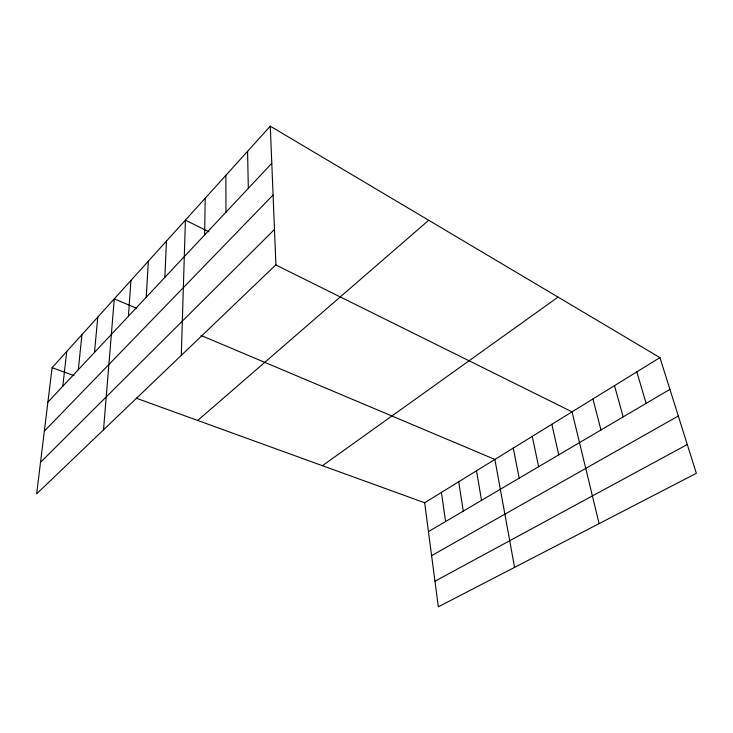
<?xml version="1.0" encoding="UTF-8"?>
<svg xmlns="http://www.w3.org/2000/svg" width="733" height="733" viewBox="0 0 733 733"><rect width="100%" height="100%" fill="white"/><g stroke="black" fill="none" stroke-linecap="round" stroke-linejoin="round"><path stroke-width="1.1" d="M204.644 234.926L205.185 198.231M181.298 355.377L185.403 220.138L208.978 231.82M164.843 277.386L166.464 241.093M146.243 297.231L148.332 261.168M128.422 316.235L130.95 280.409M103.518 429.84L114.275 298.872L136.384 308.199M94.484 352.436L97.782 317.123M78.321 369.679L81.949 334.651M62.8 386.236L66.74 351.483M270.285 126.177L52.116 367.673L36.65 493.859L275.92 264.787L270.285 126.177L659.929 357.612L696.35 473.307L438.325 606.823L424.654 502.765L136.301 398.202M47.892 402.142L271.787 163.303M44.337 431.16L273.079 194.987M40.517 462.321L274.481 229.447M197.708 420.467L428.713 220.276M322.438 465.693L558.042 297.103M424.654 502.765L659.929 357.612M428.448 531.617L669.925 389.36M431.6 555.66L678.309 416.005M434.962 581.214L687.288 444.528M52.116 367.673L74.097 375.644M200.989 335.448L494.885 459.435L514.575 567.369M275.434 264.778L572.042 411.836L599.099 523.637M636.83 371.869L646.13 403.379M614.511 385.631L623.16 416.912M592.924 398.954L600.959 429.987M551.83 424.306L558.738 454.863M532.25 436.382L538.636 466.701M513.274 448.092L519.184 478.163M476.514 470.769L481.508 500.355M458.702 481.755L463.265 511.103M441.422 492.42L445.591 521.511M247.562 151.328L248.322 188.344M225.883 175.324L225.966 212.185"/></g></svg>
